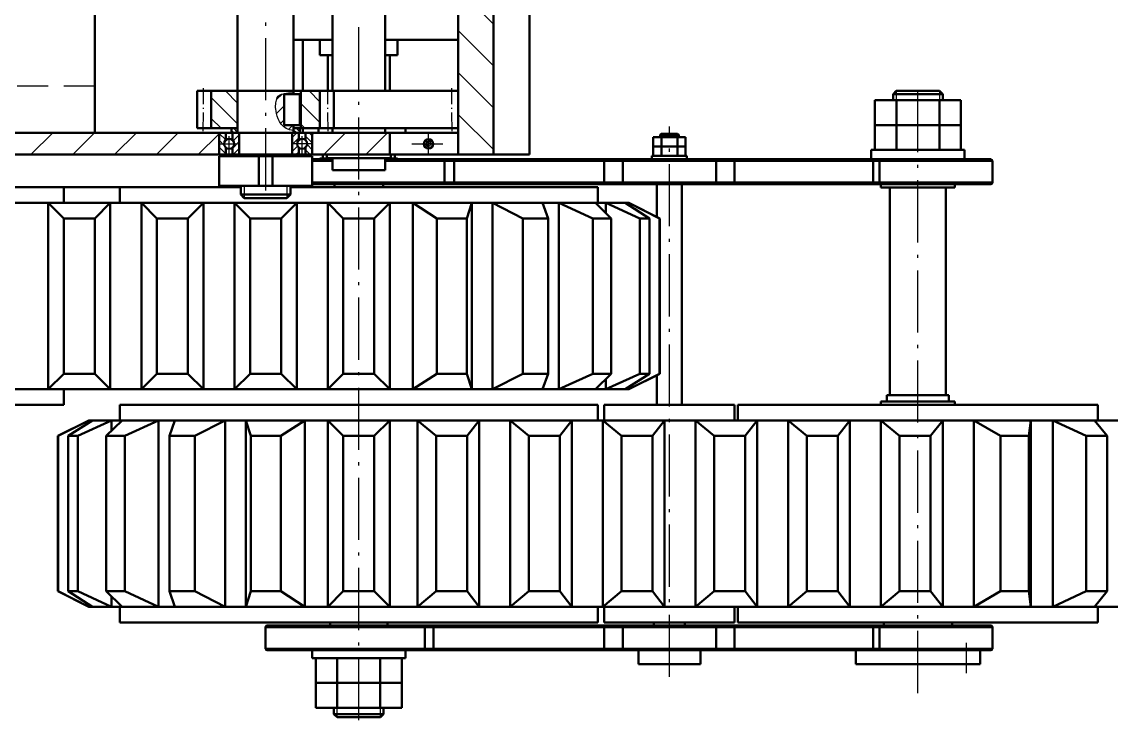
# Model space of a CAD drawing. Header units: millimetres. Extents: x -1896 to -707, y -189 to 652.
# Drawn here: x -1094.6 to -919.2, y 0.8 to 113.2 of the extents above; entities that cross this region are included whole.
import ezdxf

# ---------------------------------------------------------------- set-up
doc = ezdxf.new("R2010")
doc.units = ezdxf.units.MM
doc.header["$LTSCALE"] = 10
doc.linetypes.add('CENTER', pattern=[1.45, 1, -0.2, 0.05, -0.2])
doc.linetypes.add('DASHED', pattern=[0.75, 0.5, -0.25])
doc.layers.add('1轮廓实线层', color=7, linetype='Continuous', lineweight=50)
for name, color, linetype in [('2细线层', 4, 'Continuous'), ('3中心线层', 1, 'CENTER'), ('4虚线层', 6, 'DASHED'), ('5剖面线层', 2, 'Continuous')]:
    doc.layers.add(name, color=color, linetype=linetype)
pattern_1 = [(45, (-1281.11, 361.7817), (-3.367596, 3.367596), [])]
pattern_2 = [(135, (-1281.10996, 361.7817), (-0.3367596, -0.3367596), [])]
pattern_3 = [(45, (-1281.11, 361.7817), (-0.561266, 0.561266), [])]
pattern_4 = [(135, (-1281.11, 361.7817), (-0.561266, -0.561266), [])]
pattern_5 = [(135, (-1281.11, 361.7817), (-1.683798, -1.683798), [])]
pattern_6 = [(45, (-1281.10996, 367.2817), (-0.2245064, 0.2245064), [])]

msp = doc.modelspace()

# ---------------------------------------------------------------- hatches: boundary and pattern name
at = {"layer": '5剖面线层'}
h = msp.add_hatch(dxfattribs=at)
h.set_pattern_fill('ANSI31', color=256, scale=1.5, angle=90)
h.set_pattern_definition([(135, (-1281.11, 361.7817), (-3.367596, -3.367596), [])])
h.paths.add_polyline_path([(-1024.3326, 218.7931), (-1018.6537, 218.7931), (-1018.6537, 91.7931), (-1024.3326, 91.7931)])
h = msp.add_hatch(dxfattribs=at)
h.set_pattern_fill('ANSI31', color=256, scale=0.75, angle=90, style=0)
h.set_pattern_definition(pattern_5)
h.paths.add_polyline_path([(-1059.8326, 102.0431), (-1064.0821, 102.0431), (-1064.0821, 96.0431), (-1059.8326, 96.0431)], flags=0)
h = msp.add_hatch(dxfattribs=at)
h.set_pattern_fill('ANSI31', color=256, scale=0.5)
h.set_pattern_definition([(45, (-1264.11, 354.838), (-1.122532, 1.122532), [])])
edge = h.paths.add_edge_path()
edge.add_line((-1052.3326, 96.5431), (-1052.3326, 101.5431))
edge.add_line((-1052.3326, 101.5431), (-1050.8326, 101.5431))
edge.add_line((-1050.8326, 101.5431), (-1050.8326, 101.7472))
edge.add_spline(control_points=[(-1050.8326, 101.7472), (-1053.2988, 101.7297), (-1053.6263, 100.5665), (-1053.9174, 98.8942), (-1052.7436, 95.8194), (-1050.8326, 95.6593)], knot_values=[0, 0, 0, 0, 1, 2, 3, 3, 3, 3], degree=3, periodic=0)
edge.add_line((-1050.8326, 95.6593), (-1050.8326, 96.5431))
edge.add_line((-1050.8326, 96.5431), (-1052.3326, 96.5431))
h = msp.add_hatch(dxfattribs=at)
h.set_pattern_fill('ANSI31', color=256, scale=0.75, angle=90, style=0)
h.set_pattern_definition(pattern_5)
h.paths.add_polyline_path([(-1049.6826, 102.0431), (-1049.6826, 96.0431), (-1046.5831, 96.0431), (-1046.5831, 102.0431)])
h = msp.add_hatch(dxfattribs=at)
h.set_pattern_fill('ANSI31', color=256, scale=1.5, style=0)
h.set_pattern_definition(pattern_1)
edge = h.paths.add_edge_path(flags=0)
edge.add_line((-1197.8326, 92.0431), (-1197.8326, 95.0431))
edge.add_arc((-1197.5826, 95.0431), 0.25, 90, 180, ccw=False)
edge.add_line((-1197.5826, 95.2931), (-1063.0826, 95.2931))
edge.add_arc((-1063.0826, 95.0431), 0.25, 0, 90, ccw=False)
edge.add_line((-1062.8326, 95.0431), (-1062.8326, 92.0431))
edge.add_arc((-1063.0826, 92.0431), 0.25, 270, 360, ccw=False)
edge.add_line((-1063.0826, 91.7931), (-1197.5826, 91.7931))
edge.add_arc((-1197.5826, 92.0431), 0.25, 180, 270, ccw=False)
h = msp.add_hatch(dxfattribs=at)
h.set_pattern_fill('ANSI31', color=256, scale=0.25, angle=90)
h.set_pattern_definition(pattern_4)
h.paths.add_polyline_path([(-1061.7492, 91.7931), (-1062.6826, 91.7931, -0.41421356), (-1062.8326, 91.9431), (-1062.8326, 93.5431), (-1062.0151, 93.5431, 0.21197096), (-1061.7492, 92.9443)])
h.paths.add_polyline_path([(-1061.7492, 94.142, 0.21197096), (-1062.0151, 93.5431), (-1062.8326, 93.5431), (-1062.8326, 95.0431), (-1062.8326, 95.1431, -0.41421356), (-1062.6826, 95.2931), (-1061.7492, 95.2931)])
h = msp.add_hatch(dxfattribs=at)
h.set_pattern_fill('ANSI31', color=256, scale=0.15, angle=90)
h.set_pattern_definition(pattern_2)
h.paths.add_polyline_path([(-1059.8326, 95.2931), (-1060.6659, 95.2931), (-1060.8326, 95.2931), (-1060.8326, 96.0431), (-1059.8326, 96.0431)])
h = msp.add_hatch(dxfattribs=at)
h.set_pattern_fill('ANSI31', color=256, scale=0.25)
h.set_pattern_definition(pattern_3)
h.paths.add_polyline_path([(-1059.5826, 91.9431, -0.41421356), (-1059.7326, 91.7931), (-1060.6659, 91.7931), (-1060.6659, 92.9443, 0.21197096), (-1060.4001, 93.5431), (-1059.5826, 93.5431)])
h.paths.add_polyline_path([(-1059.5826, 93.5431), (-1060.4001, 93.5431, 0.21197096), (-1060.6659, 94.142), (-1060.6659, 95.2931), (-1059.7326, 95.2931, -0.41421356), (-1059.5826, 95.1431)])
h = msp.add_hatch(dxfattribs=at)
h.set_pattern_fill('ANSI31', color=256, scale=0.25)
h.set_pattern_definition(pattern_3)
h.paths.add_polyline_path([(-1051.0826, 91.9431, 0.41421356), (-1050.9326, 91.7931), (-1049.9992, 91.7931), (-1049.9992, 92.9443, -0.21197096), (-1050.2651, 93.5431), (-1051.0826, 93.5431)])
h.paths.add_polyline_path([(-1051.0826, 93.5431), (-1050.2651, 93.5431, -0.21197096), (-1049.9992, 94.142), (-1049.9992, 95.2931), (-1050.9326, 95.2931, 0.41421356), (-1051.0826, 95.1431)])
h = msp.add_hatch(dxfattribs=at)
h.set_pattern_fill('ANSI31', color=256, scale=0.15, angle=90)
h.set_pattern_definition(pattern_2)
h.paths.add_polyline_path([(-1050.8326, 95.2931), (-1049.9992, 95.2931), (-1049.8326, 95.2931), (-1049.8326, 96.0431), (-1050.8326, 96.0431)])
h = msp.add_hatch(dxfattribs=at)
h.set_pattern_fill('ANSI31', color=256, scale=0.25, angle=90)
h.set_pattern_definition(pattern_4)
h.paths.add_polyline_path([(-1048.9159, 91.7931), (-1047.9826, 91.7931, 0.41421356), (-1047.8326, 91.9431), (-1047.8326, 93.5431), (-1048.6501, 93.5431, -0.21197096), (-1048.9159, 92.9443)])
h.paths.add_polyline_path([(-1048.9159, 94.142, -0.21197096), (-1048.6501, 93.5431), (-1047.8326, 93.5431), (-1047.8326, 95.0431), (-1047.8326, 95.1431, 0.41421356), (-1047.9826, 95.2931), (-1048.9159, 95.2931)])
h = msp.add_hatch(dxfattribs=at)
h.set_pattern_fill('ANSI31', color=256, scale=1.5, style=0)
h.set_pattern_definition(pattern_1)
edge = h.paths.add_edge_path()
edge.add_line((-1035.3326, 92.0431), (-1035.3326, 95.0431))
edge.add_arc((-1035.5826, 95.0431), 0.25, 360, 450)
edge.add_line((-1035.5826, 95.2931), (-1047.5826, 95.2931))
edge.add_arc((-1047.5826, 95.0431), 0.25, 450, 540)
edge.add_line((-1047.8326, 95.0431), (-1047.8326, 92.0431))
edge.add_arc((-1047.5826, 92.0431), 0.25, 180, 270)
edge.add_line((-1047.5826, 91.7931), (-1035.5826, 91.7931))
edge.add_arc((-1035.5826, 92.0431), 0.25, 270, 360)
h = msp.add_hatch(dxfattribs=at)
h.set_pattern_fill('ANSI31', color=256, scale=0.1)
h.set_pattern_definition(pattern_6)
h.paths.add_polyline_path([(-1029.1194, 92.7931), (-1029.1194, 93.1253, -0.41421356), (-1029.5372, 93.5431), (-1029.8694, 93.5431, 0.41421356)])
h.paths.add_polyline_path([(-1029.1194, 93.1253), (-1029.1194, 93.5431), (-1029.5372, 93.5431, 0.41421356)], flags=17)
h.paths.add_polyline_path([(-1029.5372, 93.5431), (-1029.1194, 93.5431), (-1029.1194, 93.9609, 0.41421356)], flags=17)
h.paths.add_polyline_path([(-1029.8694, 93.5431), (-1029.5372, 93.5431, -0.41421356), (-1029.1194, 93.9609), (-1029.1194, 94.2931, 0.41421356)])
h.paths.add_polyline_path([(-1029.1194, 93.5431), (-1028.7016, 93.5431, 0.41421356), (-1029.1194, 93.9609)], flags=17)
h.paths.add_polyline_path([(-1028.7016, 93.5431), (-1028.3694, 93.5431, 0.41421356), (-1029.1194, 94.2931), (-1029.1194, 93.9609, -0.41421356)])
h = msp.add_hatch(dxfattribs=at)
h.set_pattern_fill('ANSI31', color=256, scale=0.1)
h.set_pattern_definition(pattern_6)
h.paths.add_polyline_path([(-1028.3694, 93.5431), (-1029.1194, 93.5431), (-1029.1194, 92.7931, 0.41421356)])

# ---------------------------------------------------------------- linework, layer by layer
at = {"layer": '1轮廓实线层'}
for p, q in [((-1024.3326, 218.7931), (-1024.3326, 91.7931)), ((-1018.6537, 218.7931), (-1018.6537, 91.7931)), ((-1012.8326, 218.7931), (-1012.8326, 91.7931)), ((-1036.0826, 102.0431), (-1036.0826, 208.5431)), ((-1044.5826, 160.7399), (-1044.5826, 102.0431)), ((-1059.8326, 95.2931), (-1059.8326, 158.2399)), ((-1050.8326, 158.2399), (-1050.8326, 101.5431)), ((-1082.8326, 126.8464), (-1082.8326, 95.2931)), ((-1045.3326, 110.2931), (-1050.8326, 110.2931)), ((-1049.3326, 102.0431), (-1049.3326, 110.2931)), ((-1046.5826, 110.2931), (-1046.5826, 107.7931)), ((-1045.3326, 110.2931), (-1044.5826, 110.2931)), ((-1036.0826, 110.2931), (-1035.3326, 110.2931)), ((-1024.3326, 110.2931), (-1035.3326, 110.2931)), ((-1034.0826, 110.2931), (-1034.0826, 107.7931)), ((-1046.5826, 107.7931), (-1044.5826, 107.7931)), ((-1045.3326, 107.7931), (-1045.3326, 102.0431)), ((-1036.0826, 107.7931), (-1034.0826, 107.7931)), ((-1035.3326, 102.0431), (-1035.3326, 107.7931)), ((-1066.3326, 102.0431), (-1066.3326, 96.0431)), ((-1064.0746, 102.0431), (-1066.3326, 102.0431)), ((-1064.0821, 102.0431), (-1064.0821, 96.0431)), ((-1064.0821, 102.0431), (-1059.8326, 102.0431)), ((-1050.8326, 102.0431), (-1059.8326, 102.0431)), ((-1050.8326, 102.0431), (-1024.3326, 102.0431)), ((-1050.8326, 102.0431), (-1050.8326, 101.5431)), ((-1049.6826, 102.0431), (-1049.6826, 96.0431)), ((-1046.5831, 102.0431), (-1046.5831, 96.0431)), ((-1044.3326, 102.0431), (-1044.3326, 96.0431)), ((-953.8326, 102.0447), (-954.3326, 101.5447)), ((-953.8326, 102.0447), (-946.8326, 102.0447)), ((-946.3326, 101.5447), (-946.8326, 102.0447)), ((-1052.3326, 101.5431), (-1052.3326, 96.5431)), ((-1049.8326, 101.5431), (-1052.3326, 101.5431)), ((-1049.8326, 101.5431), (-1049.8326, 96.5431)), ((-943.4044, 100.5431), (-957.2608, 100.5431)), ((-957.2608, 100.5431), (-957.2608, 96.5431)), ((-954.3326, 101.5447), (-954.3326, 100.5431)), ((-946.3326, 101.5447), (-954.3326, 101.5447)), ((-953.7967, 100.5431), (-953.7967, 96.5431)), ((-946.8685, 100.5431), (-946.8685, 96.5431)), ((-946.3326, 101.5447), (-946.3326, 100.5431)), ((-943.4044, 100.5431), (-943.4044, 96.5431)), ((-1049.8326, 96.5431), (-1052.3326, 96.5431)), ((-1050.8326, 96.5431), (-1050.8326, 95.2931)), ((-1050.8326, 96.5431), (-1050.8326, 95.2931)), ((-943.4044, 96.5431), (-957.2608, 96.5431)), ((-957.2608, 96.5431), (-957.2608, 92.5431)), ((-953.7967, 96.5431), (-953.7967, 92.5431)), ((-946.8685, 96.5431), (-946.8685, 92.5431)), ((-943.4044, 96.5431), (-943.4044, 92.5431)), ((-1063.0826, 95.2931), (-1197.5826, 95.2931)), ((-1064.0746, 96.0431), (-1066.3326, 96.0431)), ((-1059.8326, 96.0431), (-1064.0821, 96.0431)), ((-1063.0826, 95.2931), (-1062.6826, 95.2931)), ((-1062.8326, 91.9431), (-1062.8326, 95.1431)), ((-1062.8326, 95.0431), (-1062.8326, 92.0431)), ((-1062.6826, 95.2931), (-1061.7492, 95.2931)), ((-1061.7492, 95.2931), (-1060.6659, 95.2931)), ((-1061.7492, 94.142), (-1061.7492, 95.2931)), ((-1060.8326, 96.0431), (-1060.8326, 95.2931)), ((-1060.6659, 95.2931), (-1059.7326, 95.2931)), ((-1060.6659, 95.2931), (-1060.6659, 94.142)), ((-1059.5826, 95.2931), (-1059.8326, 95.2931)), ((-1059.5826, 91.7931), (-1059.5826, 95.2931)), ((-1051.0826, 95.2931), (-1059.5826, 95.2931)), ((-1059.5826, 95.1431), (-1059.5826, 91.9431)), ((-1050.8326, 95.2931), (-1051.0826, 95.2931)), ((-1051.0826, 95.2931), (-1051.0826, 91.7931)), ((-1051.0826, 91.9431), (-1051.0826, 95.1431)), ((-1050.9326, 95.2931), (-1049.9992, 95.2931)), ((-1024.3326, 96.0431), (-1050.8326, 96.0431)), ((-1050.8326, 95.2931), (-1050.8326, 95.6593)), ((-1049.9992, 95.2931), (-1048.9159, 95.2931)), ((-1049.9992, 95.2931), (-1049.9992, 94.142)), ((-1049.8326, 96.0431), (-1049.8326, 95.2931)), ((-1048.9159, 94.142), (-1048.9159, 95.2931)), ((-1048.9159, 95.2931), (-1047.9826, 95.2931)), ((-1047.9826, 95.2931), (-1047.5826, 95.2931)), ((-1047.8326, 95.1431), (-1047.8326, 91.9431)), ((-1047.8326, 92.0431), (-1047.8326, 95.0431)), ((-1047.5826, 95.2931), (-1024.3326, 95.2931)), ((-1047.5826, 95.2931), (-1035.5826, 95.2931)), ((-1046.8326, 96.0431), (-1046.8326, 95.2931)), ((-1044.5826, 96.0431), (-1044.5826, 95.2931)), ((-1036.0826, 95.2931), (-1036.0826, 96.0431)), ((-1035.5826, 95.2931), (-1024.3326, 95.2931)), ((-1035.3326, 91.7931), (-1035.3326, 95.2931)), ((-1032.8326, 96.0431), (-1032.8326, 95.2931)), ((-991.6451, 95.1687), (-991.8326, 94.9812)), ((-991.8326, 94.9812), (-991.8326, 94.6056)), ((-988.8326, 94.9812), (-991.8326, 94.9812)), ((-991.6451, 95.1687), (-989.0201, 95.1687)), ((-988.8326, 94.9812), (-989.0201, 95.1687)), ((-988.8326, 94.9812), (-988.8326, 94.6056)), ((-987.7345, 94.6056), (-992.9306, 94.6056)), ((-992.9306, 94.6056), (-992.9306, 93.1056)), ((-987.7345, 93.1056), (-992.9306, 93.1056)), ((-992.9306, 93.1056), (-992.9306, 91.6056)), ((-991.6316, 94.6056), (-991.6316, 93.1056)), ((-991.6316, 93.1056), (-991.6316, 91.6056)), ((-989.0335, 94.6056), (-989.0335, 93.1056)), ((-989.0335, 93.1056), (-989.0335, 91.6056)), ((-987.7345, 94.6056), (-987.7345, 93.1056)), ((-987.7345, 93.1056), (-987.7345, 91.6056)), ((-1063.0826, 91.7931), (-1197.5826, 91.7931)), ((-1062.6826, 91.7931), (-1063.0826, 91.7931)), ((-1062.8326, 91.5431), (-1047.8326, 91.5431)), ((-1062.8326, 86.7931), (-1062.8326, 91.5431)), ((-1061.7492, 91.7931), (-1062.6826, 91.7931)), ((-1061.7492, 91.7931), (-1061.7492, 92.9443)), ((-1061.7492, 91.7931), (-1060.6659, 91.7931)), ((-1060.8326, 91.7931), (-1061.0826, 91.5431)), ((-1060.8326, 91.7931), (-1049.8326, 91.7931)), ((-1060.6659, 92.9443), (-1060.6659, 91.7931)), ((-1059.7326, 91.7931), (-1060.6659, 91.7931)), ((-1059.5826, 91.7931), (-1059.7326, 91.7931)), ((-1059.3326, 91.7931), (-1059.5826, 91.7931)), ((-1051.0826, 91.7931), (-1059.3326, 91.7931)), ((-1056.4437, 86.7931), (-1056.4437, 91.5431)), ((-1054.2215, 86.7931), (-1054.2215, 91.5431)), ((-1050.9326, 91.7931), (-1051.0826, 91.7931)), ((-1049.9992, 91.7931), (-1050.9326, 91.7931)), ((-1049.9992, 92.9443), (-1049.9992, 91.7931)), ((-1049.9992, 91.7931), (-1048.9159, 91.7931)), ((-1049.8326, 91.7931), (-1049.5826, 91.5431)), ((-1048.9159, 91.7931), (-1048.9159, 92.9443)), ((-1047.9826, 91.7931), (-1048.9159, 91.7931)), ((-1047.5826, 91.7931), (-1047.9826, 91.7931)), ((-1047.8326, 86.7931), (-1047.8326, 91.5431)), ((-1035.5826, 91.7931), (-1047.5826, 91.7931)), ((-1046.5826, 91.1931), (-1046.5826, 91.0431)), ((-1046.5826, 91.1931), (-1044.5826, 91.1931)), ((-1046.1326, 91.7931), (-1046.1326, 91.1931)), ((-1045.4976, 91.7931), (-1045.4976, 91.2431)), ((-1040.3326, 91.2431), (-1045.4976, 91.2431)), ((-1044.5826, 89.2931), (-1044.5826, 91.2431)), ((-1040.3326, 91.2431), (-1035.1676, 91.2431)), ((-1036.0826, 91.2431), (-1036.0826, 89.2931)), ((-1036.0826, 91.1931), (-1034.0826, 91.1931)), ((-1024.3326, 91.7931), (-1035.5826, 91.7931)), ((-1035.5826, 91.7931), (-1024.3326, 91.7931)), ((-1024.3326, 91.7931), (-1035.5826, 91.7931)), ((-1035.1676, 91.7931), (-1035.1676, 91.2431)), ((-1034.5326, 91.1931), (-1034.5326, 91.7931)), ((-1034.0826, 91.0431), (-1034.0826, 91.1931)), ((-1012.8326, 91.7931), (-1024.3326, 91.7931)), ((-987.5201, 91.6056), (-993.1451, 91.6056)), ((-993.1451, 91.0431), (-993.1451, 91.6056)), ((-987.5201, 91.0431), (-987.5201, 91.6056)), ((-942.8326, 92.5431), (-957.8326, 92.5431)), ((-957.8326, 91.0431), (-957.8326, 92.5431)), ((-942.8326, 91.0431), (-942.8326, 92.5431)), ((-1047.8326, 91.0431), (-1044.5826, 91.0431)), ((-1044.5826, 90.7931), (-1047.8326, 90.7931)), ((-1026.7373, 91.0431), (-1036.0826, 91.0431)), ((-1036.0826, 91.0431), (-1026.7373, 91.0431)), ((-1036.0826, 90.7931), (-1026.5403, 90.7931)), ((-1026.5403, 90.7931), (-1036.0826, 90.7931)), ((-1026.7373, 91.0431), (-1024.9641, 91.0431)), ((-1024.9641, 91.0431), (-1026.7373, 91.0431)), ((-1026.7373, 91.0431), (-1024.9641, 91.0431)), ((-1026.5403, 87.2931), (-1026.5403, 90.7931)), ((-1024.9641, 90.7931), (-1026.5403, 90.7931)), ((-1026.5403, 90.7931), (-1024.9641, 90.7931)), ((-1024.9641, 90.7931), (-1026.5403, 90.7931)), ((-1024.9641, 90.7931), (-1024.9641, 91.0431)), ((-1024.9641, 91.0431), (-1000.8326, 91.0431)), ((-1024.9641, 91.0431), (-1024.9641, 90.7931)), ((-1024.9641, 91.0431), (-1024.9641, 90.7931)), ((-1024.9641, 90.7931), (-1024.9641, 87.2931)), ((-1000.8326, 90.7931), (-1024.9641, 90.7931)), ((-1000.8326, 90.7931), (-1000.8326, 91.0431)), ((-1000.8326, 91.0431), (-997.5826, 91.0431)), ((-997.8326, 90.7931), (-1000.8326, 90.7931)), ((-1000.8326, 87.2931), (-1000.8326, 90.7931)), ((-982.8326, 90.7931), (-997.8326, 90.7931)), ((-997.8326, 90.7931), (-997.8326, 87.2931)), ((-997.5826, 91.0431), (-983.0826, 91.0431)), ((-983.0826, 91.0431), (-979.8326, 91.0431)), ((-982.8326, 90.7931), (-982.8326, 87.2931)), ((-979.8326, 90.7931), (-982.8326, 90.7931)), ((-979.8326, 90.7931), (-979.8326, 91.0431)), ((-979.8326, 91.0431), (-957.5396, 91.0431)), ((-979.8326, 90.7931), (-979.8326, 87.2931)), ((-957.5396, 90.7931), (-979.8326, 90.7931)), ((-957.5396, 91.0431), (-957.5396, 90.7931)), ((-957.5396, 91.0431), (-956.3813, 91.0431)), ((-956.51, 90.7931), (-957.5396, 90.7931)), ((-957.5396, 87.2931), (-957.5396, 90.7931)), ((-956.51, 90.7931), (-956.51, 87.2931)), ((-938.3326, 90.7931), (-956.51, 90.7931)), ((-956.3813, 91.0431), (-938.5826, 91.0431)), ((-938.3326, 87.2931), (-938.3326, 90.7931)), ((-1036.0826, 89.2931), (-1044.5826, 89.2931)), ((-1117.8326, 86.5431), (-1078.7951, 86.5431)), ((-1087.8326, 86.5431), (-1087.8326, 84.0431)), ((-1074.7815, 86.5431), (-1078.7951, 86.5431)), ((-1078.7951, 84.0431), (-1078.7951, 86.5431)), ((-1059.3326, 86.5431), (-1074.7815, 86.5431)), ((-1062.8326, 86.7931), (-1047.8326, 86.7931)), ((-1059.3326, 86.7931), (-1059.3326, 85.3653)), ((-1051.3326, 86.7931), (-1051.3326, 85.3653)), ((-1001.8701, 86.5431), (-1051.3326, 86.5431)), ((-1047.8326, 87.2931), (-1026.5403, 87.2931)), ((-1026.7373, 87.0431), (-1047.8326, 87.0431)), ((-1044.2576, 87.0431), (-1044.2576, 86.5431)), ((-1036.4076, 86.5431), (-1036.4076, 87.0431)), ((-1024.9641, 87.0431), (-1026.7373, 87.0431)), ((-1026.5403, 87.2931), (-1024.9641, 87.2931)), ((-1024.9641, 87.0431), (-1024.9641, 87.2931)), ((-1024.9641, 87.2931), (-1000.8326, 87.2931)), ((-1000.8326, 87.0431), (-1024.9641, 87.0431)), ((-1001.8701, 86.5431), (-1001.8701, 84.0431)), ((-1000.8326, 87.2931), (-997.8326, 87.2931)), ((-1000.8326, 87.0431), (-1000.8326, 87.2931)), ((-997.5826, 87.0431), (-1000.8326, 87.0431)), ((-997.8326, 87.2931), (-982.8326, 87.2931)), ((-983.0826, 87.0431), (-997.5826, 87.0431)), ((-992.3326, 87.0431), (-992.3326, 81.7439)), ((-988.3326, 51.5431), (-988.3326, 87.0431)), ((-979.8326, 87.0431), (-983.0826, 87.0431)), ((-982.8326, 87.2931), (-979.8326, 87.2931)), ((-979.8326, 87.0431), (-979.8326, 87.2931)), ((-979.8326, 87.2931), (-957.5396, 87.2931)), ((-957.5396, 87.0431), (-979.8326, 87.0431)), ((-957.5396, 87.2931), (-956.51, 87.2931)), ((-957.5396, 87.0431), (-957.5396, 87.2931)), ((-956.3813, 87.0431), (-957.5396, 87.0431)), ((-956.51, 87.2931), (-938.3326, 87.2931)), ((-938.5826, 87.0431), (-956.3813, 87.0431)), ((-956.2976, 87.0431), (-956.2976, 86.4931)), ((-956.2976, 86.4931), (-944.3676, 86.4931)), ((-954.8326, 86.4931), (-954.8326, 53.0931)), ((-945.8326, 53.0931), (-945.8326, 86.4931)), ((-944.3676, 87.0431), (-944.3676, 86.4931)), ((-1059.3326, 85.3653), (-1058.7611, 84.7938)), ((-1059.3326, 85.3653), (-1051.3326, 85.3653)), ((-1058.7611, 84.7938), (-1051.904, 84.7938)), ((-1051.904, 84.7938), (-1051.3326, 85.3653)), ((-996.8701, 84.0431), (-1263.7951, 84.0431)), ((-1090.3326, 54.0431), (-1090.3326, 84.0431)), ((-1090.3326, 84.0431), (-1087.8326, 81.5431)), ((-1080.3326, 84.0431), (-1082.8326, 81.5431)), ((-1080.3326, 54.0431), (-1080.3326, 84.0431)), ((-1075.3326, 54.0431), (-1075.3326, 84.0431)), ((-1075.3326, 84.0431), (-1072.8326, 81.5431)), ((-1065.3326, 84.0431), (-1067.8326, 81.5431)), ((-1065.3326, 54.0431), (-1065.3326, 84.0431)), ((-1060.3326, 54.0431), (-1060.3326, 84.0431)), ((-1060.3326, 84.0431), (-1057.8326, 81.5431)), ((-1050.3326, 84.0431), (-1052.8326, 81.5431)), ((-1050.3326, 54.0431), (-1050.3326, 84.0431)), ((-1045.3326, 54.0431), (-1045.3326, 84.0431)), ((-1045.3326, 84.0431), (-1042.8326, 81.5431)), ((-1045.3326, 54.0431), (-1045.3326, 84.0431)), ((-1045.3326, 84.0431), (-1042.8326, 81.5431)), ((-1035.3326, 84.0431), (-1037.8326, 81.5431)), ((-1035.3326, 84.0431), (-1037.8326, 81.5431)), ((-1035.3326, 54.0431), (-1035.3326, 84.0431)), ((-1035.3326, 54.0431), (-1035.3326, 84.0431)), ((-1031.6572, 54.0431), (-1031.6572, 84.0431)), ((-1031.6572, 84.0431), (-1027.7864, 81.5431)), ((-1022.1466, 84.0431), (-1022.9682, 81.5431)), ((-1022.1466, 54.0431), (-1022.1466, 84.0431)), ((-1018.831, 54.0431), (-1018.831, 84.0431)), ((-1018.831, 84.0431), (-1013.9353, 81.5431)), ((-1006.8326, 84.0431), (-1011.3551, 84.0431)), ((-1011.3551, 84.0431), (-1006.8326, 84.0431)), ((-1010.7409, 84.0431), (-1009.8366, 81.5431)), ((-1008.1096, 54.0431), (-1008.1096, 84.0431)), ((-1008.1096, 84.0431), (-1002.6681, 81.5431)), ((-1006.8326, 84.0431), (-996.8701, 84.0475)), ((-1002.2317, 84.0431), (-999.6902, 81.5431)), ((-1000.5424, 82.3813), (-1000.5424, 84.0431)), ((-1000.5424, 84.0431), (-995.0878, 81.5431)), ((-997.4522, 84.0431), (-993.5222, 81.5431)), ((-996.8701, 83.6728), (-996.8701, 84.0431)), ((-996.8701, 84.0431), (-991.9363, 81.5431)), ((-996.8701, 84.0431), (-991.8701, 81.5431)), ((-1082.8326, 81.5431), (-1087.8326, 81.5431)), ((-1087.8326, 56.5431), (-1087.8326, 81.5431)), ((-1082.8326, 56.5431), (-1082.8326, 81.5431)), ((-1067.8326, 81.5431), (-1072.8326, 81.5431)), ((-1072.8326, 56.5431), (-1072.8326, 81.5431)), ((-1067.8326, 56.5431), (-1067.8326, 81.5431)), ((-1052.8326, 81.5431), (-1057.8326, 81.5431)), ((-1057.8326, 56.5431), (-1057.8326, 81.5431)), ((-1052.8326, 56.5431), (-1052.8326, 81.5431)), ((-1037.8326, 81.5431), (-1042.8326, 81.5431)), ((-1042.8326, 56.5431), (-1042.8326, 81.5431)), ((-1042.8326, 56.5431), (-1042.8326, 81.5431)), ((-1037.8326, 56.5431), (-1037.8326, 81.5431)), ((-1037.8326, 56.5431), (-1037.8326, 81.5431)), ((-1027.7864, 81.5431), (-1022.9682, 81.5431)), ((-1027.7864, 56.5431), (-1027.7864, 81.5431)), ((-1022.9682, 56.5431), (-1022.9682, 81.5431)), ((-1013.9353, 81.5431), (-1009.8366, 81.5431)), ((-1013.9353, 56.5431), (-1013.9353, 81.5431)), ((-1009.8366, 56.5431), (-1009.8366, 81.5431)), ((-1002.6681, 81.5431), (-999.6902, 81.5431)), ((-1002.6681, 56.5431), (-1002.6681, 81.5431)), ((-999.6902, 56.5431), (-999.6902, 81.5431)), ((-995.0878, 81.5431), (-993.5222, 81.5431)), ((-995.0878, 56.5431), (-995.0878, 81.5431)), ((-993.5222, 56.5431), (-993.5222, 81.5431)), ((-991.9363, 81.5431), (-991.8701, 81.5431)), ((-991.9363, 56.5431), (-991.9363, 81.5431)), ((-991.8701, 56.5431), (-991.8701, 81.5431)), ((-1090.3326, 54.0431), (-1087.8326, 56.5431)), ((-1082.8326, 56.5431), (-1087.8326, 56.5431)), ((-1080.3326, 54.0431), (-1082.8326, 56.5431)), ((-1075.3326, 54.0431), (-1072.8326, 56.5431)), ((-1067.8326, 56.5431), (-1072.8326, 56.5431)), ((-1065.3326, 54.0431), (-1067.8326, 56.5431)), ((-1060.3326, 54.0431), (-1057.8326, 56.5431)), ((-1052.8326, 56.5431), (-1057.8326, 56.5431)), ((-1050.3326, 54.0431), (-1052.8326, 56.5431)), ((-1045.3326, 54.0431), (-1042.8326, 56.5431)), ((-1045.3326, 54.0431), (-1042.8326, 56.5431)), ((-1037.8326, 56.5431), (-1042.8326, 56.5431)), ((-1035.3326, 54.0431), (-1037.8326, 56.5431)), ((-1035.3326, 54.0431), (-1037.8326, 56.5431)), ((-1031.6572, 54.0431), (-1027.7864, 56.5431)), ((-1027.7864, 56.5431), (-1022.9682, 56.5431)), ((-1022.1466, 54.0431), (-1022.9682, 56.5431)), ((-1018.831, 54.0431), (-1013.9353, 56.5431)), ((-1013.9353, 56.5431), (-1009.8366, 56.5431)), ((-1010.7409, 54.0431), (-1009.8366, 56.5431)), ((-1008.1096, 54.0431), (-1002.6681, 56.5431)), ((-1002.6681, 56.5431), (-999.6902, 56.5431)), ((-1002.2317, 54.0431), (-999.6902, 56.5431)), ((-1000.5424, 54.0431), (-995.0878, 56.5431)), ((-997.4522, 54.0431), (-993.5222, 56.5431)), ((-996.8701, 54.0431), (-991.9363, 56.5431)), ((-996.8701, 54.0431), (-991.8701, 56.5431)), ((-995.0878, 56.5431), (-993.5222, 56.5431)), ((-992.3326, 56.3423), (-992.3326, 51.5431)), ((-992.3326, 51.5431), (-992.3326, 56.3119)), ((-991.9363, 56.5431), (-991.8701, 56.5431)), ((-1000.5424, 54.0431), (-1000.5424, 55.7049)), ((-996.8701, 54.0431), (-996.8701, 54.4134)), ((-996.8701, 54.0431), (-1263.7951, 54.0431)), ((-1087.8326, 54.0431), (-1087.8326, 51.5431)), ((-955.3326, 53.0931), (-945.3326, 53.0931)), ((-955.3326, 53.0931), (-955.3326, 52.0931)), ((-945.3326, 53.0931), (-945.3326, 52.0931)), ((-1088.0217, 51.5431), (-1117.8326, 51.5431)), ((-1117.8326, 51.5431), (-1087.8326, 51.5431)), ((-1087.8326, 51.5431), (-1088.0217, 51.5431)), ((-1078.7951, 51.5431), (-1078.7951, 49.0431)), ((-1078.7951, 51.5431), (-1020.145, 51.5431)), ((-1078.7951, 51.5431), (-1020.1525, 51.5431)), ((-1020.1525, 51.5431), (-1001.8701, 51.5431)), ((-1020.145, 51.5431), (-1001.8701, 51.5431)), ((-1001.8701, 49.0431), (-1001.8701, 51.5431)), ((-1000.8326, 51.5431), (-1000.8326, 49.0431)), ((-979.8326, 51.5431), (-1000.8326, 51.5431)), ((-979.8326, 49.0431), (-979.8326, 51.5431)), ((-979.3101, 51.5431), (-979.3101, 49.0431)), ((-979.3101, 51.5431), (-921.3551, 51.5431)), ((-956.2976, 52.0931), (-944.3676, 52.0931)), ((-956.2976, 51.5431), (-956.2976, 52.0931)), ((-944.3676, 51.5431), (-944.3676, 52.0931)), ((-921.3551, 49.0431), (-921.3551, 51.5431)), ((-1083.7951, 49.0431), (-1088.7951, 46.5431)), ((-1083.7951, 49.0431), (-1088.7288, 46.5431)), ((-1083.2129, 49.0431), (-1087.1429, 46.5431)), ((-1080.1228, 49.0431), (-1085.5774, 46.5431)), ((-1083.7951, 49.0431), (-1083.7951, 48.6728)), ((-1083.7951, 49.0431), (-915.796, 49.0431)), ((-1078.4334, 49.0431), (-1080.9749, 46.5431)), ((-1080.1228, 49.0431), (-1080.1228, 47.3813)), ((-1072.5555, 49.0431), (-1077.997, 46.5431)), ((-1072.5555, 49.0431), (-1072.5555, 19.0431)), ((-1069.9243, 49.0431), (-1070.8285, 46.5431)), ((-1061.8341, 49.0431), (-1066.7298, 46.5431)), ((-1061.8341, 49.0431), (-1061.8341, 19.0431)), ((-1058.5185, 49.0431), (-1058.5185, 19.0431)), ((-1058.5185, 49.0431), (-1057.697, 46.5431)), ((-1049.0079, 49.0431), (-1052.8787, 46.5431)), ((-1049.0079, 49.0431), (-1049.0079, 19.0431)), ((-1045.3326, 49.0431), (-1045.3326, 19.0431)), ((-1045.3326, 49.0431), (-1042.8326, 46.5431)), ((-1045.3326, 49.0431), (-1045.3326, 19.0431)), ((-1045.3326, 49.0431), (-1042.8326, 46.5431)), ((-1035.3326, 49.0431), (-1037.8326, 46.5431)), ((-1035.3326, 49.0431), (-1037.8326, 46.5431)), ((-1035.3326, 49.0431), (-1035.3326, 19.0431)), ((-1035.3326, 49.0431), (-1035.3326, 19.0431)), ((-1030.8802, 19.0431), (-1030.8802, 49.0431)), ((-1030.8802, 49.0431), (-1027.8672, 46.5431)), ((-1020.9359, 49.0431), (-1022.8951, 46.5431)), ((-1020.9359, 19.0431), (-1020.9359, 49.0431)), ((-1015.9638, 19.0431), (-1015.9638, 49.0431)), ((-1015.9638, 19.0431), (-1015.9638, 49.0431)), ((-1015.9638, 49.0431), (-1012.9507, 46.5431)), ((-1006.0195, 49.0431), (-1007.9786, 46.5431)), ((-1006.0195, 19.0431), (-1006.0195, 49.0431)), ((-1001.0473, 19.0431), (-1001.0473, 49.0431)), ((-1001.0473, 19.0431), (-1001.0473, 49.0431)), ((-1001.0473, 49.0431), (-998.0343, 46.5431)), ((-991.103, 49.0431), (-993.0621, 46.5431)), ((-991.103, 19.0431), (-991.103, 49.0431)), ((-986.1308, 19.0431), (-986.1308, 49.0431)), ((-986.1308, 19.0431), (-986.1308, 49.0431)), ((-986.1308, 49.0431), (-983.1178, 46.5431)), ((-976.1865, 49.0431), (-978.1457, 46.5431)), ((-976.1865, 19.0431), (-976.1865, 49.0431)), ((-971.2144, 19.0431), (-971.2144, 49.0431)), ((-971.2144, 19.0431), (-971.2144, 49.0431)), ((-971.2144, 49.0431), (-968.2013, 46.5431)), ((-961.2701, 49.0431), (-963.2292, 46.5431)), ((-961.2701, 19.0431), (-961.2701, 49.0431)), ((-956.2979, 19.0431), (-956.2979, 49.0431)), ((-956.2979, 19.0431), (-956.2979, 49.0431)), ((-956.2979, 49.0431), (-953.2883, 46.5431)), ((-946.2998, 49.0431), (-948.3111, 46.5431)), ((-946.2998, 19.0431), (-946.2998, 49.0431)), ((-941.3226, 19.0431), (-941.3226, 49.0431)), ((-941.3226, 19.0431), (-941.3226, 49.0431)), ((-941.3226, 49.0431), (-937.0345, 46.5431)), ((-932.1757, 49.0431), (-932.4559, 46.5431)), ((-932.1757, 19.0431), (-932.1757, 49.0431)), ((-928.6107, 19.0431), (-928.6107, 49.0431)), ((-928.6107, 19.0431), (-928.6107, 49.0431)), ((-928.6107, 49.0431), (-923.2245, 46.5431)), ((-921.9076, 49.0431), (-919.873, 46.5431)), ((-1088.7288, 46.5431), (-1088.7951, 46.5431)), ((-1088.7951, 46.5431), (-1088.7951, 21.5431)), ((-1088.7288, 46.5431), (-1088.7288, 21.5431)), ((-1085.5774, 46.5431), (-1087.1429, 46.5431)), ((-1087.1429, 46.5431), (-1087.1429, 21.5431)), ((-1085.5774, 46.5431), (-1085.5774, 21.5431)), ((-1077.997, 46.5431), (-1080.9749, 46.5431)), ((-1080.9749, 46.5431), (-1080.9749, 21.5431)), ((-1077.997, 46.5431), (-1077.997, 21.5431)), ((-1066.7298, 46.5431), (-1070.8285, 46.5431)), ((-1070.8285, 46.5431), (-1070.8285, 21.5431)), ((-1066.7298, 46.5431), (-1066.7298, 21.5431)), ((-1052.8787, 46.5431), (-1057.697, 46.5431)), ((-1057.697, 46.5431), (-1057.697, 21.5431)), ((-1052.8787, 46.5431), (-1052.8787, 21.5431)), ((-1042.8326, 46.5431), (-1037.8326, 46.5431)), ((-1042.8326, 46.5431), (-1042.8326, 21.5431)), ((-1042.8326, 46.5431), (-1042.8326, 21.5431)), ((-1037.8326, 46.5431), (-1037.8326, 21.5431)), ((-1037.8326, 46.5431), (-1037.8326, 21.5431)), ((-1022.8951, 46.5431), (-1027.8672, 46.5431)), ((-1027.8672, 21.5431), (-1027.8672, 46.5431)), ((-1022.8951, 21.5431), (-1022.8951, 46.5431)), ((-1012.9507, 46.5431), (-1007.9786, 46.5431)), ((-1012.9507, 21.5431), (-1012.9507, 46.5431)), ((-1007.9786, 21.5431), (-1007.9786, 46.5431)), ((-998.0343, 46.5431), (-993.0621, 46.5431)), ((-998.0343, 21.5431), (-998.0343, 46.5431)), ((-993.0621, 21.5431), (-993.0621, 46.5431)), ((-983.1178, 46.5431), (-978.1457, 46.5431)), ((-983.1178, 21.5431), (-983.1178, 46.5431)), ((-978.1457, 21.5431), (-978.1457, 46.5431)), ((-968.2013, 46.5431), (-963.2292, 46.5431)), ((-968.2013, 21.5431), (-968.2013, 46.5431)), ((-963.2292, 21.5431), (-963.2292, 46.5431)), ((-953.2883, 46.5431), (-948.3111, 46.5431)), ((-953.2883, 21.5431), (-953.2883, 46.5431)), ((-948.3111, 21.5431), (-948.3111, 46.5431)), ((-937.0345, 46.5431), (-932.4559, 46.5431)), ((-937.0345, 21.5431), (-937.0345, 46.5431)), ((-932.4559, 21.5431), (-932.4559, 46.5431)), ((-923.2245, 46.5431), (-919.873, 46.5431)), ((-923.2245, 21.5431), (-923.2245, 46.5431)), ((-919.873, 21.5431), (-919.873, 46.5431)), ((-1088.7288, 21.5431), (-1088.7951, 21.5431)), ((-1083.7951, 19.0431), (-1088.7951, 21.5431)), ((-1083.7951, 19.0431), (-1088.7288, 21.5431)), ((-1085.5774, 21.5431), (-1087.1429, 21.5431)), ((-1083.2129, 19.0431), (-1087.1429, 21.5431)), ((-1080.1228, 19.0431), (-1085.5774, 21.5431)), ((-1077.997, 21.5431), (-1080.9749, 21.5431)), ((-1078.4334, 19.0431), (-1080.9749, 21.5431)), ((-1072.5555, 19.0431), (-1077.997, 21.5431)), ((-1066.7298, 21.5431), (-1070.8285, 21.5431)), ((-1069.9243, 19.0431), (-1070.8285, 21.5431)), ((-1061.8341, 19.0431), (-1066.7298, 21.5431)), ((-1058.5185, 19.0431), (-1057.697, 21.5431)), ((-1052.8787, 21.5431), (-1057.697, 21.5431)), ((-1049.0079, 19.0431), (-1052.8787, 21.5431)), ((-1045.3326, 19.0431), (-1042.8326, 21.5431)), ((-1045.3326, 19.0431), (-1042.8326, 21.5431)), ((-1042.8326, 21.5431), (-1037.8326, 21.5431)), ((-1035.3326, 19.0431), (-1037.8326, 21.5431)), ((-1035.3326, 19.0431), (-1037.8326, 21.5431)), ((-1030.8802, 19.0431), (-1027.8672, 21.5431)), ((-1022.8951, 21.5431), (-1027.8672, 21.5431)), ((-1020.9359, 19.0431), (-1022.8951, 21.5431)), ((-1015.9638, 19.0431), (-1012.9507, 21.5431)), ((-1012.9507, 21.5431), (-1007.9786, 21.5431)), ((-1006.0195, 19.0431), (-1007.9786, 21.5431)), ((-1001.0473, 19.0431), (-998.0343, 21.5431)), ((-998.0343, 21.5431), (-993.0621, 21.5431)), ((-991.103, 19.0431), (-993.0621, 21.5431)), ((-986.1308, 19.0431), (-983.1178, 21.5431)), ((-983.1178, 21.5431), (-978.1457, 21.5431)), ((-976.1865, 19.0431), (-978.1457, 21.5431)), ((-971.2144, 19.0431), (-968.2013, 21.5431)), ((-968.2013, 21.5431), (-963.2292, 21.5431)), ((-961.2701, 19.0431), (-963.2292, 21.5431)), ((-956.2979, 19.0431), (-953.2883, 21.5431)), ((-953.2883, 21.5431), (-948.3111, 21.5431)), ((-946.2998, 19.0431), (-948.3111, 21.5431)), ((-941.3226, 19.0431), (-937.0345, 21.5431)), ((-937.0345, 21.5431), (-932.4559, 21.5431)), ((-932.1757, 19.0431), (-932.4559, 21.5431)), ((-928.6107, 19.0431), (-923.2245, 21.5431)), ((-923.2245, 21.5431), (-919.873, 21.5431)), ((-921.9076, 19.0431), (-919.873, 21.5431)), ((-1083.7951, 19.4134), (-1083.7951, 19.0431)), ((-1080.1228, 20.7049), (-1080.1228, 19.0431)), ((-1073.8326, 19.0431), (-1083.7951, 19.0388)), ((-1078.7951, 19.0431), (-1078.7951, 16.5431)), ((-1073.8326, 19.0431), (-1069.3101, 19.0431)), ((-1069.3101, 19.0431), (-1073.8326, 19.0431)), ((-1069.3101, 19.0431), (-915.796, 19.0431)), ((-1001.8701, 16.5431), (-1001.8701, 19.0431)), ((-1000.8326, 19.0431), (-1000.8326, 16.5431)), ((-979.8326, 16.5431), (-979.8326, 19.0431)), ((-979.3101, 19.0431), (-979.3101, 16.5431)), ((-921.3551, 16.5431), (-921.3551, 19.0431)), ((-1078.7951, 16.5431), (-1020.1525, 16.5431)), ((-1055.3326, 15.7931), (-1055.3326, 12.2931)), ((-1029.7098, 15.7931), (-1055.3326, 15.7931)), ((-1055.0826, 16.0431), (-1029.8868, 16.0431)), ((-1044.9576, 16.5431), (-1044.9576, 16.0431)), ((-1035.7076, 16.0431), (-1035.7076, 16.5431)), ((-1029.8868, 16.0431), (-1028.2934, 16.0431)), ((-1029.7098, 12.2931), (-1029.7098, 15.7931)), ((-1028.2934, 15.7931), (-1029.7098, 15.7931)), ((-1028.2934, 16.0431), (-1028.2934, 15.7931)), ((-1028.2934, 16.0431), (-1000.8326, 16.0431)), ((-1028.2934, 15.7931), (-1028.2934, 12.2931)), ((-1000.8326, 15.7931), (-1028.2934, 15.7931)), ((-1020.1525, 16.5431), (-1001.8701, 16.5431)), ((-979.8326, 16.5431), (-1000.8326, 16.5431)), ((-1000.8326, 16.0431), (-1000.8326, 15.7931)), ((-1000.8326, 16.0431), (-997.5826, 16.0431)), ((-1000.8326, 12.2931), (-1000.8326, 15.7931)), ((-997.8326, 15.7931), (-1000.8326, 15.7931)), ((-997.8326, 15.7931), (-997.8326, 12.2931)), ((-982.8326, 15.7931), (-997.8326, 15.7931)), ((-997.5826, 16.0431), (-983.0826, 16.0431)), ((-992.8326, 16.5431), (-992.8326, 16.0431)), ((-987.8326, 16.0431), (-987.8326, 16.5431)), ((-983.0826, 16.0431), (-979.8326, 16.0431)), ((-982.8326, 15.7931), (-982.8326, 12.2931)), ((-979.8326, 15.7931), (-982.8326, 15.7931)), ((-979.8326, 16.0431), (-979.8326, 15.7931)), ((-979.8326, 16.0431), (-957.5396, 16.0431)), ((-979.8326, 15.7931), (-979.8326, 12.2931)), ((-957.5396, 15.7931), (-979.8326, 15.7931)), ((-979.3101, 16.5431), (-921.3551, 16.5431)), ((-957.5396, 16.0431), (-957.5396, 15.7931)), ((-957.5396, 16.0431), (-956.3813, 16.0431)), ((-957.5396, 12.2931), (-957.5396, 15.7931)), ((-956.51, 15.7931), (-957.5396, 15.7931)), ((-956.51, 15.7931), (-956.51, 12.2931)), ((-938.3326, 15.7931), (-956.51, 15.7931)), ((-956.3813, 16.0431), (-938.5826, 16.0431)), ((-955.8326, 16.5431), (-955.8326, 16.0431)), ((-944.8326, 16.0431), (-944.8326, 16.5431)), ((-938.3326, 12.2931), (-938.3326, 15.7931)), ((-1055.3326, 12.2931), (-1029.7098, 12.2931)), ((-1047.8326, 12.2931), (-1047.8326, 10.7931)), ((-1045.3326, 12.2931), (-1045.5826, 12.2931)), ((-1035.3326, 12.2931), (-1045.3326, 12.2931)), ((-1035.0826, 12.2931), (-1035.3326, 12.2931)), ((-1032.8326, 12.2931), (-1032.8326, 10.7931)), ((-1029.7098, 12.2931), (-1028.2934, 12.2931)), ((-1028.2934, 12.0431), (-1028.2934, 12.2931)), ((-1028.2934, 12.2931), (-1000.8326, 12.2931)), ((-1000.8326, 12.0431), (-1000.8326, 12.2931)), ((-1000.8326, 12.2931), (-997.8326, 12.2931)), ((-997.8326, 12.2931), (-982.8326, 12.2931)), ((-995.3326, 12.2931), (-995.3326, 9.7931)), ((-985.3326, 9.7931), (-985.3326, 12.2931)), ((-982.8326, 12.2931), (-979.8326, 12.2931)), ((-979.8326, 12.0431), (-979.8326, 12.2931)), ((-979.8326, 12.2931), (-957.5396, 12.2931)), ((-960.3326, 9.7931), (-960.3326, 12.2931)), ((-957.5396, 12.0431), (-957.5396, 12.2931)), ((-957.5396, 12.2931), (-956.51, 12.2931)), ((-956.51, 12.2931), (-938.3326, 12.2931)), ((-940.3326, 12.2931), (-940.3326, 9.7931)), ((-1029.8868, 12.0431), (-1055.0826, 12.0431)), ((-1032.8326, 10.7931), (-1047.8326, 10.7931)), ((-1047.2608, 6.7931), (-1047.2608, 10.7931)), ((-1043.7967, 6.7931), (-1043.7967, 10.7931)), ((-1036.8685, 6.7931), (-1036.8685, 10.7931)), ((-1033.4044, 6.7931), (-1033.4044, 10.7931)), ((-1028.2934, 12.0431), (-1029.8868, 12.0431)), ((-1000.8326, 12.0431), (-1028.2934, 12.0431)), ((-997.5826, 12.0431), (-1000.8326, 12.0431)), ((-983.0826, 12.0431), (-997.5826, 12.0431)), ((-979.8326, 12.0431), (-983.0826, 12.0431)), ((-957.5396, 12.0431), (-979.8326, 12.0431)), ((-956.3813, 12.0431), (-957.5396, 12.0431)), ((-938.5826, 12.0431), (-956.3813, 12.0431)), ((-985.3326, 9.7931), (-995.3326, 9.7931)), ((-940.3326, 9.7931), (-960.3326, 9.7931)), ((-1047.2608, 2.7931), (-1047.2608, 6.7931)), ((-1033.4044, 6.7931), (-1047.2608, 6.7931)), ((-1043.7967, 2.7931), (-1043.7967, 6.7931)), ((-1036.8685, 2.7931), (-1036.8685, 6.7931)), ((-1033.4044, 2.7931), (-1033.4044, 6.7931)), ((-1033.4044, 2.7931), (-1047.2608, 2.7931)), ((-1044.3326, 1.7916), (-1044.3326, 2.7931)), ((-1043.8326, 1.2916), (-1044.3326, 1.7916)), ((-1036.3326, 1.7916), (-1044.3326, 1.7916)), ((-1036.3326, 1.7916), (-1036.8326, 1.2916)), ((-1036.3326, 1.7916), (-1036.3326, 2.7931)), ((-1043.8326, 1.2916), (-1036.8326, 1.2916))]:
    msp.add_line(p, q, dxfattribs=at)
at = {"layer": '1轮廓实线层', "ltscale": 0.3}
for p, q in [((-1049.3326, 110.2931), (-1049.3326, 102.0431)), ((-1049.3326, 96.0431), (-1049.3326, 95.2931))]:
    msp.add_line(p, q, dxfattribs=at)
at = {"layer": '1轮廓实线层', "flags": 128}
for points in [[(-956.3813, 91.0431), (-956.4064, 91.0383), (-956.4306, 91.0241), (-956.4528, 91.001), (-956.4723, 90.9699), (-956.4883, 90.932), (-956.5002, 90.8888), (-956.5076, 90.8419), (-956.51, 90.7931)], [(-956.3813, 87.0431), (-956.4064, 87.0479), (-956.4306, 87.0622), (-956.4528, 87.0853), (-956.4723, 87.1164), (-956.4883, 87.1542), (-956.5002, 87.1975), (-956.5076, 87.2444), (-956.51, 87.2931)], [(-956.3813, 16.0431), (-956.4064, 16.0383), (-956.4306, 16.0241), (-956.4528, 16.001), (-956.4723, 15.9699), (-956.4883, 15.932), (-956.5002, 15.8888), (-956.5076, 15.8419), (-956.51, 15.7931)], [(-956.3813, 12.0431), (-956.4064, 12.0479), (-956.4306, 12.0622), (-956.4528, 12.0853), (-956.4723, 12.1164), (-956.4883, 12.1542), (-956.5002, 12.1975), (-956.5076, 12.2444), (-956.51, 12.2931)]]:
    msp.add_lwpolyline(points, dxfattribs=at)
at = {"layer": '1轮廓实线层'}
for centre, radius in [((-1061.2076, 93.5431), 0.8075), ((-1049.4576, 93.5431), 0.8075), ((-1029.1194, 93.5431), 0.75)]:
    msp.add_circle(centre, radius, dxfattribs=at)
for centre, radius, start, end in [((-1063.0826, 95.0431), 0.25, 0, 90), ((-1062.6826, 95.1431), 0.15, 90, 180), ((-1059.7326, 95.1431), 0.15, 0, 90), ((-1050.9326, 95.1431), 0.15, 90, 180), ((-1047.9826, 95.1431), 0.15, 0, 90), ((-1047.5826, 95.0431), 0.25, 90, 180), ((-1063.0826, 92.0431), 0.25, 270, 0), ((-1062.6826, 91.9431), 0.15, 180, 270), ((-1059.7326, 91.9431), 0.15, 270, 0), ((-1050.9326, 91.9431), 0.15, 180, 270), ((-1047.9826, 91.9431), 0.15, 270, 0), ((-1047.5826, 92.0431), 0.25, 180, 270), ((-1026.7674, 90.8168), 0.2283, 354.047013, 82.438336), ((-1026.7674, 90.8168), 0.2283, 354.047013, 82.438336), ((-997.5826, 90.7931), 0.25, 90, 180), ((-983.0826, 90.7931), 0.25, 0, 90), ((-938.5826, 90.7931), 0.25, 0, 90), ((-1026.7674, 87.2695), 0.2283, 277.561664, 5.952987), ((-997.5826, 87.2931), 0.25, 180, 270), ((-983.0826, 87.2931), 0.25, 270, 0), ((-938.5826, 87.2931), 0.25, 270, 0), ((-1055.0826, 15.7931), 0.25, 90, 180), ((-1029.9308, 15.8243), 0.2232, 351.977222, 78.633948), ((-997.5826, 15.7931), 0.25, 90, 180), ((-983.0826, 15.7931), 0.25, 0, 90), ((-938.5826, 15.7931), 0.25, 0, 90), ((-1055.0826, 12.2931), 0.25, 180, 270), ((-1029.9308, 12.262), 0.2232, 281.366052, 8.022778), ((-997.5826, 12.2931), 0.25, 180, 270), ((-983.0826, 12.2931), 0.25, 270, 0), ((-938.5826, 12.2931), 0.25, 270, 0)]:
    msp.add_arc(centre, radius, start, end, dxfattribs=at)
at = {"layer": '2细线层'}
for p, q in [((-953.8326, 102.0447), (-953.8326, 100.5431)), ((-946.8326, 102.0447), (-946.8326, 100.5431)), ((-991.6451, 95.1687), (-991.6451, 94.6056)), ((-989.0201, 95.1687), (-989.0201, 94.6056)), ((-1058.7611, 86.7931), (-1058.7611, 84.7938)), ((-1051.904, 86.7931), (-1051.904, 84.7938)), ((-1043.8326, 1.2916), (-1043.8326, 2.7931)), ((-1036.8326, 1.2916), (-1036.8326, 2.7931))]:
    msp.add_line(p, q, dxfattribs=at)
msp.add_arc((-1029.1194, 93.5431), 0.4178, 0, 270, dxfattribs=at)
msp.add_open_spline([(-1050.8326, 95.6593), (-1052.7436, 95.8194), (-1053.9174, 98.8942), (-1053.6263, 100.5665), (-1053.2988, 101.7297), (-1050.8326, 101.7472)], degree=3, dxfattribs=at)
at = {"layer": '3中心线层'}
for p, q in [((-1040.3326, 0.7985), (-1040.3326, 305.5335)), ((-1055.3326, 226.5431), (-1055.3326, 84.0431)), ((-950.3326, 5.174), (-950.3326, 103.8068)), ((-990.3326, 7.7738), (-990.3326, 96.3055))]:
    msp.add_line(p, q, dxfattribs=at)
at = {"layer": '3中心线层', "ltscale": 0.3}
for p, q in [((-1065.3785, 95.5576), (-1065.3326, 102.4916)), ((-1045.2866, 95.5576), (-1045.3326, 102.4916)), ((-1025.3202, 95.5576), (-1025.3661, 102.4916)), ((-1061.2076, 91.7931), (-1061.2076, 95.2931)), ((-1049.4576, 91.7931), (-1049.4576, 95.2931)), ((-1062.8326, 93.5431), (-1059.5826, 93.5431)), ((-1047.8326, 93.5431), (-1051.0826, 93.5431))]:
    msp.add_line(p, q, dxfattribs=at)
at = {"layer": '3中心线层', "ltscale": 0.5}
for p, q in [((-1029.1194, 91.7931), (-1029.1194, 95.2931)), ((-1031.7722, 93.5431), (-1026.8035, 93.5431)), ((-942.5808, 13.2297), (-942.5808, 8.358))]:
    msp.add_line(p, q, dxfattribs=at)
at = {"layer": '4虚线层'}
msp.add_line((-1082.8326, 102.7931), (-1177.8326, 102.7931), dxfattribs=at)

doc.saveas('drawing.dxf')
